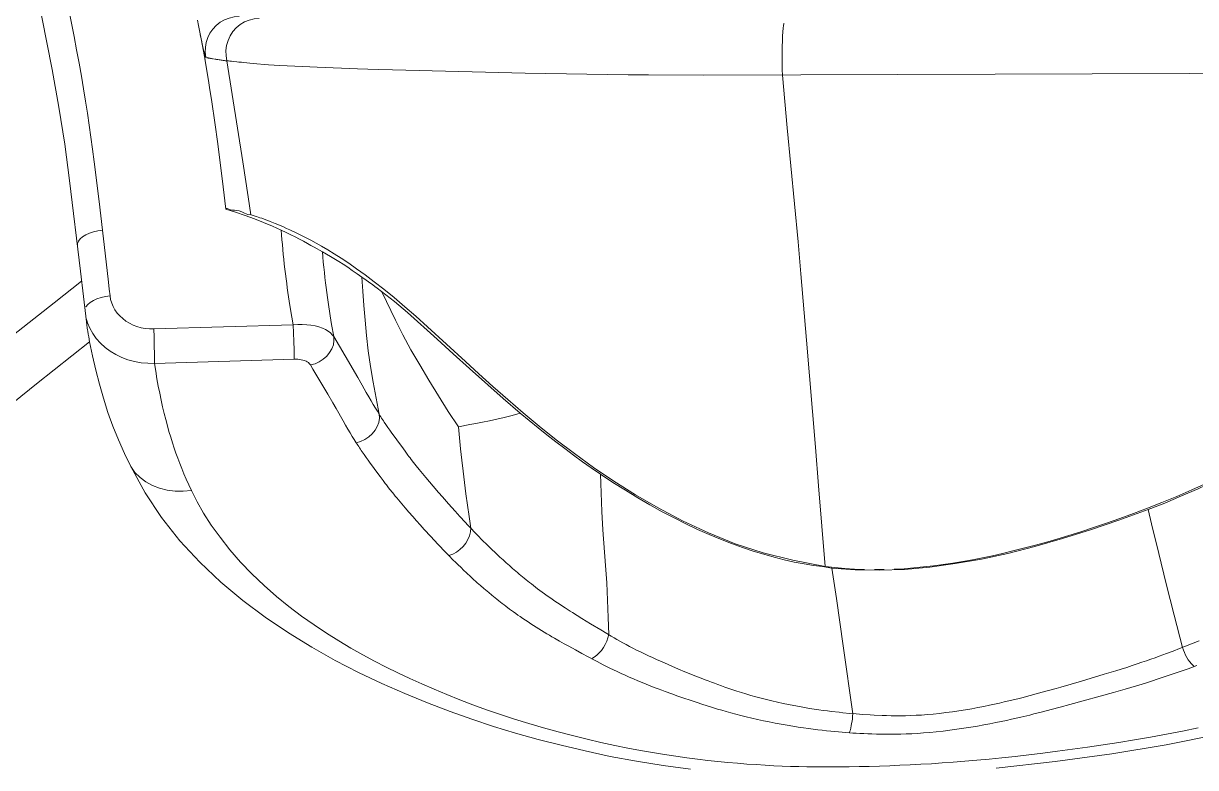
# Model space of a CAD drawing. Header units: inches. Extents: x 160917 to 162189, y -51061 to -50161.
# Drawn here: x 161580.7 to 161594.64, y -50535.64 to -50526.78 of the extents above; entities that cross this region are included whole.
import ezdxf

# ---------------------------------------------------------------- set-up
doc = ezdxf.new("R2010")
doc.units = ezdxf.units.IN
doc.header["$LTSCALE"] = 2
doc.header["$MEASUREMENT"] = 0
doc.layers.add('PRODUCT', color=1, linetype='CONTINUOUS', lineweight=15)
doc.layers.add('枕位', color=75, linetype='CONTINUOUS', lineweight=15)

msp = doc.modelspace()

# ---------------------------------------------------------------- linework, layer by layer
at = {"layer": 'PRODUCT', "linetype": 'ByBlock'}
for p, q in [((161582.799, -50526.919), (161582.809, -50526.966)), ((161582.808, -50526.965), (161582.856, -50527.221)), ((161582.809, -50526.966), (161582.816, -50527)), ((161582.865, -50527.183), (161582.867, -50527.185)), ((161582.867, -50527.185), (161582.871, -50527.186)), ((161582.921, -50527.198), (161582.927, -50527.199)), ((161582.933, -50527.2), (161582.95, -50527.203)), ((161582.95, -50527.203), (161582.955, -50527.204)), ((161582.972, -50527.207), (161582.978, -50527.208)), ((161583.117, -50527.227), (161583.307, -50528.428)), ((161583.611, -50527.274), (161583.747, -50527.282)), ((161583.747, -50527.282), (161584.191, -50527.302)), ((161584.191, -50527.302), (161584.67, -50527.322)), ((161581.118, -50527.779), (161581.037, -50527.331)), ((161584.67, -50527.322), (161584.917, -50527.331)), ((161584.917, -50527.331), (161585.084, -50527.336)), ((161585.084, -50527.336), (161586.663, -50527.373)), ((161586.663, -50527.373), (161587.89, -50527.394)), ((161587.89, -50527.394), (161588.133, -50527.396)), ((161588.133, -50527.396), (161588.787, -50527.399)), ((161588.787, -50527.399), (161594.569, -50527.379)), ((161589.781, -50528.026), (161589.724, -50527.397)), ((161594.569, -50527.379), (161595.327, -50527.372)), ((161581.537, -50528.428), (161581.595, -50528.901)), ((161581.374, -50529.73), (161581.245, -50528.651)), ((161581.595, -50528.901), (161581.669, -50529.517)), ((161581.48, -50529.277), (161581.529, -50529.261)), ((161584.253, -50529.5), (161584.155, -50529.444)), ((161581.409, -50530.031), (161581.374, -50529.73)), ((161584.722, -50529.8), (161584.774, -50529.837)), ((161590.009, -50530.553), (161589.944, -50529.763)), ((161584.774, -50529.837), (161584.799, -50529.856)), ((161581.436, -50530.265), (161581.409, -50530.031)), ((161581.672, -50530.031), (161581.726, -50530.024)), ((161585.12, -50530.312), (161584.958, -50529.976)), ((161585.108, -50530.092), (161585.264, -50530.223)), ((161583.89, -50530.279), (161583.866, -50530.137)), ((161581.449, -50530.368), (161581.436, -50530.265)), ((161582.245, -50530.418), (161583.906, -50530.368)), ((161583.906, -50530.368), (161583.89, -50530.279)), ((161583.91, -50530.465), (161583.906, -50530.368)), ((161584.386, -50530.509), (161584.361, -50530.363)), ((161582.249, -50530.515), (161582.245, -50530.418)), ((161582.252, -50530.618), (161582.249, -50530.515)), ((161583.913, -50530.568), (161583.91, -50530.465)), ((161584.386, -50530.509), (161584.59, -50530.854)), ((161581.611, -50530.587), (161581.666, -50530.638)), ((161582.256, -50530.827), (161583.917, -50530.776)), ((161584.59, -50530.854), (161584.633, -50530.926)), ((161584.633, -50530.926), (161584.672, -50530.994)), ((161584.315, -50531.192), (161584.377, -50531.298)), ((161584.773, -50531.173), (161584.803, -50531.225)), ((161584.377, -50531.298), (161584.414, -50531.363)), ((161584.803, -50531.225), (161584.831, -50531.273)), ((161584.831, -50531.273), (161584.857, -50531.317)), ((161584.857, -50531.317), (161584.882, -50531.359)), ((161586.402, -50531.244), (161586.606, -50531.421)), ((161584.414, -50531.363), (161584.497, -50531.509)), ((161584.882, -50531.359), (161584.906, -50531.397)), ((161584.906, -50531.397), (161584.937, -50531.448)), ((161584.497, -50531.509), (161584.527, -50531.561)), ((161584.527, -50531.561), (161584.555, -50531.609)), ((161584.555, -50531.609), (161584.582, -50531.654)), ((161585.008, -50531.556), (161585.031, -50531.589)), ((161585.031, -50531.589), (161585.055, -50531.622)), ((161585.055, -50531.622), (161585.079, -50531.657)), ((161586.006, -50531.556), (161585.87, -50531.581)), ((161584.582, -50531.654), (161584.607, -50531.696)), ((161584.607, -50531.696), (161584.631, -50531.735)), ((161584.631, -50531.735), (161584.654, -50531.771)), ((161585.079, -50531.657), (161585.105, -50531.692)), ((161585.105, -50531.692), (161585.17, -50531.781)), ((161584.748, -50531.912), (161584.772, -50531.946)), ((161585.245, -50531.885), (161585.269, -50531.918)), ((161584.772, -50531.946), (161584.796, -50531.98)), ((161584.796, -50531.98), (161584.822, -50532.015)), ((161584.822, -50532.015), (161584.835, -50532.033)), ((161584.835, -50532.033), (161584.9, -50532.12)), ((161584.9, -50532.12), (161584.938, -50532.172)), ((161584.938, -50532.172), (161584.975, -50532.222)), ((161584.975, -50532.222), (161585, -50532.255)), ((161585.525, -50532.237), (161585.568, -50532.288)), ((161585.568, -50532.288), (161585.634, -50532.364)), ((161590.231, -50533.243), (161590.153, -50532.283)), ((161585.634, -50532.364), (161585.679, -50532.416)), ((161585.679, -50532.416), (161585.751, -50532.497)), ((161585.96, -50532.379), (161585.997, -50532.651)), ((161585.196, -50532.499), (161585.238, -50532.548)), ((161585.238, -50532.548), (161585.282, -50532.599)), ((161585.282, -50532.599), (161585.326, -50532.649)), ((161585.751, -50532.497), (161585.831, -50532.586)), ((161585.831, -50532.586), (161585.888, -50532.65)), ((161585.326, -50532.649), (161585.371, -50532.7)), ((161585.371, -50532.7), (161585.416, -50532.75)), ((161585.416, -50532.75), (161585.464, -50532.802)), ((161585.888, -50532.65), (161585.95, -50532.717)), ((161585.997, -50532.651), (161586.016, -50532.787)), ((161585.464, -50532.802), (161585.541, -50532.887)), ((161585.541, -50532.887), (161585.627, -50532.979)), ((161586.016, -50532.787), (161586.067, -50532.841)), ((161586.067, -50532.841), (161586.115, -50532.89)), ((161586.205, -50532.98), (161586.247, -50533.021)), ((161585.757, -50533.115), (161585.809, -50533.167)), ((161586.364, -50533.132), (161586.401, -50533.166)), ((161586.401, -50533.166), (161586.439, -50533.2)), ((161594.201, -50533.09), (161594.29, -50533.452)), ((161586.439, -50533.2), (161586.476, -50533.234)), ((161586.476, -50533.234), (161586.515, -50533.267)), ((161586.515, -50533.267), (161586.553, -50533.301)), ((161590.366, -50533.624), (161590.311, -50533.264)), ((161590.818, -50533.281), (161590.935, -50533.28)), ((161585.972, -50533.325), (161586.014, -50533.364)), ((161586.23, -50533.553), (161586.269, -50533.585)), ((161586.269, -50533.585), (161586.309, -50533.618)), ((161594.29, -50533.452), (161594.384, -50533.825)), ((161590.449, -50534.187), (161590.366, -50533.624)), ((161587.284, -50533.828), (161587.339, -50533.862)), ((161587.339, -50533.862), (161587.443, -50533.925)), ((161594.384, -50533.825), (161594.483, -50534.207)), ((161587.443, -50533.925), (161587.565, -50533.999)), ((161587.565, -50533.999), (161587.689, -50534.073)), ((161587.071, -50534.132), (161587.128, -50534.164)), ((161594.447, -50534.221), (161594.682, -50534.128)), ((161587.128, -50534.164), (161587.183, -50534.194)), ((161587.183, -50534.194), (161587.261, -50534.237)), ((161587.261, -50534.237), (161587.337, -50534.278)), ((161587.337, -50534.278), (161587.487, -50534.358)), ((161590.563, -50534.996), (161590.449, -50534.187)), ((161594.372, -50534.25), (161594.447, -50534.221)), ((161588.32, -50534.392), (161588.408, -50534.43)), ((161594.55, -50534.461), (161594.654, -50534.423)), ((161588.408, -50534.43), (161588.49, -50534.465)), ((161588.49, -50534.465), (161588.565, -50534.497)), ((161588.565, -50534.497), (161588.636, -50534.525)), ((161588.636, -50534.525), (161588.704, -50534.553)), ((161593.282, -50534.607), (161593.552, -50534.527)), ((161593.552, -50534.527), (161593.689, -50534.485)), ((161594.289, -50534.551), (161594.384, -50534.519)), ((161594.384, -50534.519), (161594.47, -50534.489)), ((161594.47, -50534.489), (161594.55, -50534.461)), ((161592.875, -50534.724), (161592.981, -50534.694)), ((161588.408, -50534.76), (161588.482, -50534.787)), ((161588.482, -50534.787), (161588.553, -50534.812)), ((161588.553, -50534.812), (161588.625, -50534.836)), ((161588.625, -50534.836), (161588.699, -50534.86)), ((161592.673, -50534.779), (161592.772, -50534.752)), ((161592.772, -50534.752), (161592.875, -50534.724)), ((161593.142, -50534.888), (161593.662, -50534.744)), ((161593.662, -50534.744), (161593.802, -50534.704)), ((161588.699, -50534.86), (161588.777, -50534.886)), ((161592.82, -50534.973), (161592.923, -50534.947)), ((161592.923, -50534.947), (161593.03, -50534.918)), ((161593.03, -50534.918), (161593.142, -50534.888)), ((161590.525, -50534.992), (161590.601, -50534.999)), ((161590.197, -50535.628), (161590.401, -50535.627))]:
    msp.add_line(p, q, dxfattribs=at)
for points in [[(161581.037, -50527.331), (161580.614, -50525.175), (161580.539, -50524.777)], [(161580.886, -50524.843), (161580.919, -50525.02), (161581.297, -50526.937)], [(161582.767, -50526.744), (161582.779, -50526.807), (161582.789, -50526.866), (161582.808, -50526.965)], [(161583.26, -50526.701), (161583.201, -50526.705), (161583.143, -50526.718), (161583.087, -50526.74), (161583.036, -50526.769), (161582.989, -50526.806), (161582.948, -50526.849), (161582.914, -50526.898), (161582.888, -50526.951), (161582.87, -50527.008), (161582.86, -50527.066), (161582.859, -50527.126), (161582.867, -50527.185)], [(161583.501, -50526.724), (161583.441, -50526.729), (161583.382, -50526.742), (161583.327, -50526.765), (161583.275, -50526.796), (161583.228, -50526.835), (161583.188, -50526.88), (161583.155, -50526.931), (161583.129, -50526.987), (161583.113, -50527.045), (161583.105, -50527.106), (161583.107, -50527.167), (161583.117, -50527.227)], [(161589.745, -50526.783), (161589.741, -50526.789), (161589.737, -50526.809), (161589.733, -50526.839), (161589.729, -50526.881), (161589.726, -50526.932), (161589.724, -50526.991), (161589.722, -50527.056), (161589.721, -50527.125), (161589.721, -50527.196), (161589.721, -50527.266), (161589.722, -50527.334), (161589.724, -50527.397)], [(161581.297, -50526.937), (161581.328, -50527.098), (161581.357, -50527.256), (161581.385, -50527.41), (161581.411, -50527.56), (161581.435, -50527.706)], [(161582.817, -50527.007), (161582.825, -50527.044), (161582.832, -50527.076), (161582.839, -50527.103), (161582.845, -50527.125), (161582.85, -50527.144), (161582.854, -50527.159), (161582.858, -50527.17), (161582.862, -50527.178), (161582.865, -50527.183)], [(161582.852, -50527.204), (161582.896, -50527.46), (161582.91, -50527.544)], [(161582.876, -50527.188), (161582.882, -50527.19), (161582.887, -50527.191), (161582.892, -50527.192), (161582.898, -50527.194), (161582.903, -50527.195), (161582.909, -50527.196), (161582.915, -50527.197), (161582.944, -50527.202)], [(161582.967, -50527.206), (161582.984, -50527.209), (161582.991, -50527.21), (161582.998, -50527.212), (161583.006, -50527.213), (161583.024, -50527.216)], [(161583.024, -50527.216), (161583.034, -50527.217), (161583.046, -50527.219), (161583.058, -50527.22), (161583.072, -50527.222), (161583.086, -50527.224), (161583.101, -50527.226), (161583.117, -50527.227)], [(161583.117, -50527.227), (161583.133, -50527.228), (161583.15, -50527.23), (161583.169, -50527.231), (161583.189, -50527.234), (161583.234, -50527.239)], [(161583.234, -50527.239), (161583.259, -50527.242), (161583.288, -50527.245), (161583.319, -50527.249), (161583.353, -50527.252), (161583.39, -50527.256), (161583.43, -50527.26), (161583.473, -50527.264)], [(161583.473, -50527.264), (161583.565, -50527.271), (161583.611, -50527.274)], [(161582.91, -50527.544), (161582.937, -50527.714), (161582.973, -50527.962), (161583.007, -50528.214)], [(161581.435, -50527.706), (161581.458, -50527.852), (161581.479, -50527.994), (161581.498, -50528.134), (161581.518, -50528.278), (161581.537, -50528.428)], [(161581.245, -50528.651), (161581.187, -50528.22), (161581.118, -50527.779)], [(161589.944, -50529.763), (161589.911, -50529.383), (161589.781, -50528.026)], [(161583.007, -50528.214), (161583.072, -50528.727), (161583.105, -50528.991)], [(161583.307, -50528.428), (161583.37, -50528.845), (161583.401, -50529.058)], [(161583.105, -50528.991), (161583.108, -50528.985), (161583.12, -50528.986), (161583.138, -50528.992), (161583.159, -50528.999), (161583.181, -50529.003), (161583.205, -50529.004), (161583.231, -50529.007), (161583.26, -50529.014), (161583.292, -50529.026), (161583.326, -50529.041), (161583.363, -50529.055), (161583.401, -50529.058)], [(161583.105, -50528.991), (161583.22, -50529.028), (161583.332, -50529.067), (161583.443, -50529.108), (161583.552, -50529.151), (161583.659, -50529.196), (161583.763, -50529.243)], [(161583.401, -50529.058), (161583.417, -50529.063), (161583.451, -50529.074)], [(161583.451, -50529.074), (161583.469, -50529.08), (161583.489, -50529.087), (161583.509, -50529.094), (161583.531, -50529.101)], [(161583.531, -50529.101), (161583.578, -50529.119), (161583.603, -50529.128), (161583.63, -50529.139)], [(161581.529, -50529.261), (161581.582, -50529.249), (161581.636, -50529.241)], [(161583.63, -50529.139), (161583.689, -50529.162), (161583.72, -50529.175)], [(161583.72, -50529.175), (161583.788, -50529.204), (161583.826, -50529.221), (161583.866, -50529.239)], [(161584.155, -50529.444), (161584.116, -50529.423), (161584.074, -50529.399), (161584.029, -50529.375), (161583.98, -50529.349), (161583.929, -50529.323), (161583.876, -50529.297), (161583.821, -50529.27), (161583.763, -50529.243)], [(161583.866, -50530.137), (161583.85, -50530.036), (161583.842, -50529.983), (161583.834, -50529.93), (161583.827, -50529.876), (161583.819, -50529.82), (161583.812, -50529.763), (161583.805, -50529.706), (161583.798, -50529.648), (161583.792, -50529.589), (161583.786, -50529.531), (161583.781, -50529.472), (161583.776, -50529.413), (161583.771, -50529.356), (161583.767, -50529.299), (161583.763, -50529.243)], [(161583.866, -50529.239), (161583.954, -50529.281), (161584.004, -50529.305), (161584.057, -50529.332), (161584.114, -50529.362), (161584.176, -50529.396), (161584.243, -50529.434), (161584.315, -50529.476), (161584.393, -50529.524), (161584.476, -50529.577), (161584.565, -50529.635), (161584.659, -50529.701), (161584.761, -50529.775), (161584.869, -50529.856), (161584.984, -50529.946), (161585.104, -50530.045), (161585.232, -50530.153), (161585.365, -50530.267), (161585.504, -50530.391)], [(161581.337, -50529.43), (161581.338, -50529.402), (161581.349, -50529.374), (161581.369, -50529.347), (161581.399, -50529.321), (161581.436, -50529.298), (161581.48, -50529.277)], [(161581.669, -50529.517), (161581.708, -50529.861), (161581.717, -50529.943), (161581.726, -50530.024)], [(161584.253, -50529.5), (161584.301, -50529.526), (161584.349, -50529.554), (161584.448, -50529.615)], [(161584.361, -50530.363), (161584.344, -50530.261), (161584.336, -50530.208), (161584.327, -50530.154), (161584.319, -50530.099), (161584.311, -50530.042), (161584.303, -50529.985), (161584.295, -50529.926), (161584.288, -50529.867), (161584.281, -50529.806), (161584.275, -50529.744), (161584.269, -50529.683), (161584.263, -50529.622), (161584.258, -50529.561), (161584.253, -50529.5)], [(161584.448, -50529.615), (161584.499, -50529.647), (161584.553, -50529.683), (161584.608, -50529.722), (161584.666, -50529.762), (161584.722, -50529.8)], [(161584.722, -50529.8), (161584.733, -50529.967), (161584.745, -50530.138), (161584.759, -50530.314), (161584.776, -50530.494), (161584.798, -50530.677), (161584.824, -50530.863), (161584.855, -50531.05), (161584.89, -50531.24), (161584.928, -50531.433)], [(161584.799, -50529.856), (161584.85, -50529.894), (161584.876, -50529.913), (161584.903, -50529.934), (161585.108, -50530.092)], [(161581.439, -50530.153), (161581.46, -50530.126), (161581.489, -50530.101), (161581.527, -50530.078), (161581.57, -50530.058)], [(161581.57, -50530.058), (161581.619, -50530.042), (161581.672, -50530.031)], [(161581.726, -50530.024), (161581.733, -50530.068), (161581.746, -50530.11), (161581.762, -50530.151), (161581.784, -50530.19), (161581.811, -50530.228), (161581.842, -50530.263), (161581.876, -50530.295), (161581.914, -50530.324), (161581.956, -50530.35), (161582, -50530.371), (161582.046, -50530.389), (161582.094, -50530.403), (161582.143, -50530.413), (161582.194, -50530.418), (161582.245, -50530.418)], [(161585.264, -50530.223), (161585.618, -50530.539), (161585.809, -50530.714), (161586.003, -50530.889), (161586.402, -50531.244)], [(161581.437, -50530.274), (161581.438, -50530.277), (161581.457, -50530.344), (161581.485, -50530.41), (161581.52, -50530.473), (161581.562, -50530.532), (161581.611, -50530.587)], [(161581.457, -50530.427), (161581.454, -50530.409), (161581.449, -50530.368)], [(161583.906, -50530.368), (161583.959, -50530.365), (161584.012, -50530.365), (161584.065, -50530.367), (161584.116, -50530.373), (161584.165, -50530.382), (161584.21, -50530.393), (161584.252, -50530.408), (161584.289, -50530.425), (161584.321, -50530.444), (161584.348, -50530.464), (161584.37, -50530.486), (161584.386, -50530.509)], [(161585.87, -50531.581), (161585.749, -50531.398), (161585.632, -50531.212), (161585.518, -50531.026), (161585.41, -50530.845), (161585.304, -50530.665), (161585.207, -50530.486), (161585.12, -50530.312)], [(161581.483, -50530.57), (161581.473, -50530.513), (161581.467, -50530.481), (161581.46, -50530.446), (161581.457, -50530.427)], [(161584.111, -50530.846), (161584.164, -50530.831), (161584.215, -50530.809), (161584.262, -50530.778), (161584.304, -50530.741), (161584.338, -50530.699), (161584.364, -50530.653), (161584.382, -50530.605), (161584.389, -50530.556), (161584.386, -50530.509)], [(161585.504, -50530.391), (161585.955, -50530.804), (161586.113, -50530.951), (161586.28, -50531.103), (161586.456, -50531.258), (161586.639, -50531.416), (161586.831, -50531.575), (161587.034, -50531.737), (161587.249, -50531.901), (161587.478, -50532.065), (161587.72, -50532.229), (161587.975, -50532.391), (161588.246, -50532.548), (161588.537, -50532.7), (161588.844, -50532.845), (161589.163, -50532.973), (161589.494, -50533.08), (161589.848, -50533.17), (161590.231, -50533.243)], [(161581.973, -50532.056), (161581.896, -50531.899), (161581.825, -50531.738), (161581.76, -50531.575), (161581.701, -50531.41), (161581.648, -50531.242), (161581.6, -50531.075), (161581.557, -50530.907), (161581.518, -50530.739), (161581.483, -50530.57)], [(161581.666, -50530.638), (161581.727, -50530.683), (161581.793, -50530.723), (161581.864, -50530.757), (161581.938, -50530.784), (161582.015, -50530.805), (161582.094, -50530.819), (161582.175, -50530.826), (161582.256, -50530.827)], [(161582.256, -50530.827), (161582.256, -50530.796), (161582.255, -50530.758), (161582.254, -50530.716), (161582.252, -50530.618)], [(161583.917, -50530.776), (161583.916, -50530.746), (161583.916, -50530.708), (161583.915, -50530.665), (161583.913, -50530.568)], [(161590.153, -50532.283), (161590.117, -50531.824), (161590.009, -50530.553)], [(161583.917, -50530.776), (161583.939, -50530.776), (161583.96, -50530.777), (161583.981, -50530.78), (161584.001, -50530.784), (161584.021, -50530.788), (161584.04, -50530.794), (161584.057, -50530.801), (161584.072, -50530.809), (161584.085, -50530.818), (161584.095, -50530.827), (161584.104, -50530.836), (161584.111, -50530.846)], [(161582.256, -50530.827), (161582.269, -50530.92), (161582.284, -50531.01), (161582.299, -50531.098), (161582.316, -50531.183), (161582.333, -50531.265), (161582.351, -50531.344), (161582.37, -50531.422), (161582.389, -50531.497), (161582.408, -50531.569), (161582.427, -50531.639), (161582.447, -50531.707), (161582.467, -50531.772), (161582.487, -50531.835), (161582.509, -50531.896), (161582.531, -50531.957), (161582.554, -50532.018), (161582.578, -50532.079), (161582.604, -50532.141), (161582.633, -50532.205), (161582.663, -50532.271), (161582.696, -50532.338)], [(161584.111, -50530.846), (161584.14, -50530.895), (161584.315, -50531.192)], [(161584.672, -50530.994), (161584.725, -50531.088), (161584.773, -50531.173)], [(161601.541, -50531.353), (161601.351, -50531.668), (161601.137, -50531.976), (161600.891, -50532.274), (161600.62, -50532.557), (161600.327, -50532.828), (161600.004, -50533.092), (161599.65, -50533.351), (161599.268, -50533.602), (161598.867, -50533.84), (161598.451, -50534.062), (161598.014, -50534.268), (161597.553, -50534.461), (161597.07, -50534.641), (161596.568, -50534.809), (161596.038, -50534.967), (161595.482, -50535.112), (161594.902, -50535.245), (161594.29, -50535.365), (161593.645, -50535.472), (161592.97, -50535.566), (161592.266, -50535.645)], [(161584.654, -50531.771), (161584.706, -50531.756), (161584.757, -50531.733), (161584.804, -50531.703), (161584.845, -50531.666), (161584.879, -50531.623), (161584.905, -50531.577), (161584.922, -50531.529), (161584.93, -50531.481), (161584.928, -50531.433)], [(161584.937, -50531.448), (161584.947, -50531.463), (161584.956, -50531.479), (161584.966, -50531.494), (161584.977, -50531.509), (161584.987, -50531.525), (161585.008, -50531.556)], [(161586.416, -50531.47), (161586.24, -50531.511), (161586.157, -50531.528), (161586.079, -50531.542), (161586.006, -50531.556)], [(161586.606, -50531.421), (161586.509, -50531.446), (161586.416, -50531.47)], [(161586.606, -50531.421), (161586.712, -50531.507), (161586.817, -50531.594), (161586.923, -50531.679), (161587.03, -50531.761), (161587.135, -50531.841), (161587.241, -50531.92), (161587.346, -50531.997), (161587.451, -50532.072), (161587.559, -50532.144)], [(161585.87, -50531.581), (161585.881, -50531.713), (161585.894, -50531.845), (161585.91, -50531.977), (161585.926, -50532.11), (161585.96, -50532.379)], [(161584.654, -50531.771), (161584.664, -50531.787), (161584.674, -50531.802), (161584.684, -50531.818), (161584.694, -50531.833), (161584.704, -50531.849), (161584.715, -50531.864), (161584.726, -50531.88), (161584.748, -50531.912)], [(161594.077, -50532.565), (161594.275, -50532.489), (161594.473, -50532.405), (161594.669, -50532.319), (161594.869, -50532.226), (161595.07, -50532.13), (161595.268, -50532.029), (161595.465, -50531.922), (161595.659, -50531.814), (161595.857, -50531.701)], [(161585.17, -50531.781), (161585.208, -50531.834), (161585.245, -50531.885)], [(161585.269, -50531.918), (161585.282, -50531.935), (161585.295, -50531.952), (161585.309, -50531.97), (161585.337, -50532.007)], [(161585.337, -50532.007), (161585.353, -50532.027), (161585.369, -50532.048), (161585.404, -50532.091)], [(161588.631, -50535.655), (161588.306, -50535.611), (161587.988, -50535.56), (161587.677, -50535.503), (161587.377, -50535.439), (161587.092, -50535.372), (161586.817, -50535.302), (161586.548, -50535.226), (161586.286, -50535.147), (161586.03, -50535.062), (161585.77, -50534.97), (161585.503, -50534.868), (161585.233, -50534.756), (161584.959, -50534.635), (161584.683, -50534.504), (161584.405, -50534.361), (161584.126, -50534.205), (161583.848, -50534.035), (161583.573, -50533.849), (161583.304, -50533.648), (161583.043, -50533.429), (161582.794, -50533.192), (161582.557, -50532.937), (161582.339, -50532.661), (161582.144, -50532.366), (161581.973, -50532.056)], [(161581.973, -50532.056), (161582.022, -50532.125), (161582.083, -50532.186), (161582.152, -50532.238), (161582.23, -50532.281), (161582.315, -50532.314), (161582.405, -50532.337), (161582.5, -50532.349), (161582.597, -50532.349), (161582.696, -50532.338)], [(161585.404, -50532.091), (161585.422, -50532.114), (161585.462, -50532.162)], [(161585.462, -50532.162), (161585.482, -50532.187), (161585.525, -50532.237)], [(161587.559, -50532.144), (161587.708, -50532.243), (161587.856, -50532.337), (161588.003, -50532.427), (161588.148, -50532.512), (161588.292, -50532.592), (161588.435, -50532.667), (161588.577, -50532.737), (161588.716, -50532.803), (161588.852, -50532.863), (161588.986, -50532.919), (161589.118, -50532.971), (161589.248, -50533.017), (161589.376, -50533.06), (161589.502, -50533.099), (161589.625, -50533.133), (161589.747, -50533.164), (161589.866, -50533.191), (161589.982, -50533.214), (161590.094, -50533.232), (161590.203, -50533.246), (161590.311, -50533.264)], [(161587.62, -50533.231), (161587.59, -50532.806), (161587.577, -50532.588), (161587.567, -50532.367), (161587.559, -50532.144)], [(161585, -50532.255), (161585.013, -50532.272), (161585.04, -50532.307)], [(161585.04, -50532.307), (161585.055, -50532.326), (161585.085, -50532.365)], [(161591.053, -50533.276), (161591.171, -50533.27), (161591.288, -50533.261), (161591.404, -50533.25), (161591.521, -50533.237), (161591.637, -50533.222), (161591.753, -50533.205), (161591.869, -50533.185), (161591.985, -50533.164), (161592.103, -50533.141), (161592.222, -50533.116), (161592.343, -50533.089), (161592.466, -50533.059), (161592.592, -50533.028), (161592.721, -50532.993), (161592.854, -50532.957), (161592.99, -50532.917), (161593.131, -50532.875), (161593.276, -50532.83), (161593.425, -50532.781), (161593.58, -50532.73), (161593.738, -50532.674), (161593.901, -50532.615), (161594.068, -50532.551), (161594.24, -50532.483), (161594.416, -50532.411), (161594.596, -50532.332), (161594.78, -50532.249)], [(161582.696, -50532.338), (161582.761, -50532.473), (161582.839, -50532.611), (161582.93, -50532.752), (161583.034, -50532.897), (161583.151, -50533.046), (161583.277, -50533.191), (161583.413, -50533.333), (161583.559, -50533.471), (161583.706, -50533.601), (161583.854, -50533.722), (161584.003, -50533.834), (161584.152, -50533.939), (161584.299, -50534.038), (161584.446, -50534.129), (161584.591, -50534.215), (161584.733, -50534.296), (161584.872, -50534.37), (161585.012, -50534.442), (161585.151, -50534.511), (161585.291, -50534.577), (161585.434, -50534.641), (161585.581, -50534.705), (161585.731, -50534.768), (161585.885, -50534.83), (161586.043, -50534.89), (161586.204, -50534.948), (161586.369, -50535.005), (161586.538, -50535.06), (161586.709, -50535.113), (161586.882, -50535.164), (161587.055, -50535.212), (161587.229, -50535.257), (161587.4, -50535.299), (161587.566, -50535.337), (161587.729, -50535.373), (161587.886, -50535.405), (161588.036, -50535.433), (161588.18, -50535.459), (161588.32, -50535.481), (161588.455, -50535.502), (161588.586, -50535.52), (161588.713, -50535.537), (161588.837, -50535.552), (161588.958, -50535.564), (161589.076, -50535.576), (161589.191, -50535.586), (161589.303, -50535.595), (161589.412, -50535.602), (161589.518, -50535.609), (161589.622, -50535.614), (161589.723, -50535.618), (161589.822, -50535.622), (161589.919, -50535.624), (161590.013, -50535.626), (161590.106, -50535.627), (161590.197, -50535.628)], [(161585.085, -50532.365), (161585.102, -50532.385), (161585.119, -50532.406), (161585.137, -50532.428), (161585.156, -50532.451), (161585.196, -50532.499)], [(161590.311, -50533.264), (161590.59, -50533.284), (161590.879, -50533.289), (161591.175, -50533.28), (161591.478, -50533.253), (161591.781, -50533.21), (161592.093, -50533.155), (161592.407, -50533.088), (161592.728, -50533.006), (161593.055, -50532.912), (161593.388, -50532.809), (161593.728, -50532.693), (161594.077, -50532.565)], [(161594.077, -50532.565), (161594.117, -50532.737), (161594.201, -50533.09)], [(161585.95, -50532.717), (161585.982, -50532.752), (161586.016, -50532.787)], [(161585.757, -50533.115), (161585.803, -50533.098), (161585.847, -50533.074), (161585.888, -50533.043), (161585.925, -50533.007), (161585.957, -50532.967), (161585.982, -50532.924), (161586.001, -50532.879), (161586.012, -50532.833), (161586.016, -50532.788)], [(161585.627, -50532.979), (161585.657, -50533.011), (161585.689, -50533.045), (161585.757, -50533.115)], [(161586.115, -50532.89), (161586.138, -50532.914), (161586.161, -50532.937), (161586.205, -50532.98)], [(161586.247, -50533.021), (161586.268, -50533.041), (161586.307, -50533.079)], [(161585.809, -50533.167), (161585.834, -50533.192), (161585.858, -50533.216), (161585.905, -50533.262)], [(161586.307, -50533.079), (161586.326, -50533.097), (161586.364, -50533.132)], [(161585.905, -50533.262), (161585.928, -50533.284), (161585.972, -50533.325)], [(161586.553, -50533.301), (161586.573, -50533.317), (161586.593, -50533.334), (161586.613, -50533.351), (161586.633, -50533.368), (161586.653, -50533.384), (161586.674, -50533.401), (161586.696, -50533.418), (161586.717, -50533.435), (161586.739, -50533.452), (161586.787, -50533.489)], [(161587.658, -50534.054), (161587.653, -50533.851), (161587.645, -50533.646), (161587.634, -50533.44), (161587.62, -50533.231)], [(161590.231, -50533.243), (161590.348, -50533.256), (161590.465, -50533.267), (161590.582, -50533.275), (161590.7, -50533.28)], [(161586.014, -50533.364), (161586.034, -50533.383), (161586.055, -50533.402), (161586.074, -50533.42), (161586.094, -50533.437), (161586.114, -50533.454), (161586.133, -50533.471), (161586.172, -50533.504)], [(161586.172, -50533.504), (161586.191, -50533.52), (161586.23, -50533.553)], [(161586.787, -50533.489), (161586.812, -50533.508), (161586.839, -50533.528), (161586.867, -50533.549), (161586.896, -50533.57), (161586.926, -50533.592), (161586.956, -50533.613), (161586.987, -50533.634), (161587.018, -50533.655), (161587.048, -50533.676), (161587.079, -50533.697), (161587.109, -50533.717), (161587.14, -50533.736), (161587.199, -50533.774)], [(161586.309, -50533.618), (161586.329, -50533.634), (161586.35, -50533.651), (161586.371, -50533.667), (161586.392, -50533.683), (161586.413, -50533.7), (161586.435, -50533.716), (161586.479, -50533.75)], [(161586.479, -50533.75), (161586.502, -50533.767), (161586.526, -50533.784), (161586.552, -50533.803), (161586.578, -50533.822), (161586.606, -50533.841), (161586.636, -50533.862), (161586.667, -50533.883), (161586.698, -50533.904), (161586.73, -50533.925), (161586.762, -50533.945), (161586.794, -50533.966), (161586.826, -50533.986), (161586.858, -50534.006), (161586.89, -50534.025), (161586.921, -50534.044), (161586.952, -50534.062), (161586.983, -50534.081), (161587.013, -50534.098), (161587.071, -50534.132)], [(161587.199, -50533.774), (161587.228, -50533.793), (161587.284, -50533.828)], [(161587.455, -50534.341), (161587.486, -50534.323), (161587.516, -50534.3), (161587.545, -50534.273), (161587.571, -50534.242), (161587.595, -50534.208), (161587.616, -50534.171), (161587.634, -50534.133), (161587.648, -50534.094), (161587.658, -50534.054)], [(161587.689, -50534.073), (161587.721, -50534.092), (161587.755, -50534.112), (161587.79, -50534.132), (161587.826, -50534.152), (161587.864, -50534.173), (161587.904, -50534.195), (161587.946, -50534.217), (161587.99, -50534.239), (161588.035, -50534.261), (161588.082, -50534.284), (161588.13, -50534.306), (161588.178, -50534.328), (161588.226, -50534.35), (161588.32, -50534.392)], [(161593.689, -50534.485), (161593.755, -50534.464), (161593.821, -50534.444), (161593.884, -50534.424), (161593.945, -50534.404), (161594.002, -50534.384), (161594.057, -50534.366), (161594.109, -50534.347), (161594.158, -50534.33), (161594.205, -50534.313), (161594.25, -50534.297), (161594.292, -50534.281), (161594.372, -50534.25)], [(161594.624, -50534.434), (161594.606, -50534.418), (161594.588, -50534.399), (161594.57, -50534.378), (161594.553, -50534.353), (161594.537, -50534.327), (161594.521, -50534.299), (161594.507, -50534.269), (161594.494, -50534.239), (161594.483, -50534.207)], [(161587.487, -50534.358), (161587.52, -50534.376), (161587.555, -50534.394), (161587.592, -50534.413), (161587.631, -50534.433), (161587.671, -50534.453), (161587.714, -50534.474), (161587.758, -50534.495), (161587.805, -50534.516), (161587.853, -50534.538), (161587.903, -50534.56), (161587.953, -50534.582), (161588.003, -50534.603), (161588.054, -50534.624), (161588.104, -50534.644), (161588.152, -50534.663), (161588.199, -50534.682), (161588.245, -50534.699), (161588.288, -50534.716), (161588.33, -50534.731), (161588.408, -50534.76)], [(161588.704, -50534.553), (161588.738, -50534.566), (161588.807, -50534.593)], [(161593.802, -50534.704), (161593.871, -50534.683), (161593.938, -50534.663), (161594.005, -50534.643), (161594.068, -50534.623), (161594.128, -50534.604), (161594.184, -50534.586), (161594.289, -50534.551)], [(161588.807, -50534.593), (161588.842, -50534.606), (161588.879, -50534.62), (161588.917, -50534.634), (161588.957, -50534.648), (161588.998, -50534.663), (161589.041, -50534.678), (161589.086, -50534.694), (161589.133, -50534.71), (161589.183, -50534.727), (161589.236, -50534.743), (161589.291, -50534.761), (161589.349, -50534.778), (161589.408, -50534.795), (161589.47, -50534.811), (161589.534, -50534.828), (161589.599, -50534.844), (161589.665, -50534.859), (161589.732, -50534.874), (161589.798, -50534.887), (161589.862, -50534.9), (161589.926, -50534.911), (161589.987, -50534.922), (161590.046, -50534.932), (161590.102, -50534.94), (161590.156, -50534.948), (161590.208, -50534.956), (161590.259, -50534.962), (161590.307, -50534.968), (161590.399, -50534.979)], [(161592.981, -50534.694), (161593.037, -50534.678), (161593.282, -50534.607)], [(161590.912, -50535.018), (161590.964, -50535.019), (161591.018, -50535.02), (161591.074, -50535.021), (161591.131, -50535.02), (161591.19, -50535.02), (161591.251, -50535.018), (161591.314, -50535.015), (161591.38, -50535.012), (161591.449, -50535.007), (161591.519, -50535), (161591.594, -50534.993), (161591.67, -50534.983), (161591.747, -50534.973), (161591.825, -50534.961), (161591.903, -50534.949), (161591.978, -50534.936), (161592.05, -50534.922), (161592.12, -50534.909), (161592.186, -50534.895), (161592.248, -50534.882), (161592.308, -50534.869), (161592.364, -50534.856), (161592.419, -50534.843), (161592.471, -50534.83), (161592.523, -50534.817), (161592.573, -50534.805), (161592.673, -50534.779)], [(161588.777, -50534.886), (161588.818, -50534.899), (161588.905, -50534.926)], [(161588.905, -50534.926), (161588.953, -50534.94), (161589.003, -50534.955), (161589.056, -50534.97), (161589.111, -50534.985), (161589.17, -50535.001), (161589.231, -50535.017), (161589.295, -50535.033), (161589.361, -50535.049), (161589.429, -50535.065), (161589.498, -50535.08), (161589.568, -50535.094), (161589.64, -50535.108), (161589.71, -50535.122), (161589.779, -50535.133), (161589.847, -50535.144), (161589.912, -50535.155), (161589.974, -50535.164), (161590.033, -50535.172), (161590.09, -50535.179), (161590.145, -50535.186), (161590.198, -50535.192), (161590.249, -50535.198), (161590.299, -50535.203), (161590.347, -50535.208), (161590.393, -50535.212), (161590.437, -50535.216), (161590.48, -50535.22), (161590.562, -50535.226)], [(161590.399, -50534.979), (161590.443, -50534.984), (161590.525, -50534.992)], [(161592.666, -50535.012), (161592.717, -50534.999), (161592.82, -50534.973)], [(161590.522, -50535.223), (161590.527, -50535.205), (161590.533, -50535.186), (161590.538, -50535.163), (161590.544, -50535.139), (161590.548, -50535.113), (161590.553, -50535.085), (161590.557, -50535.056), (161590.56, -50535.026), (161590.563, -50534.996)], [(161590.562, -50535.226), (161590.603, -50535.228), (161590.647, -50535.231), (161590.693, -50535.233), (161590.74, -50535.235), (161590.79, -50535.237), (161590.842, -50535.238), (161590.896, -50535.239), (161590.952, -50535.24), (161591.01, -50535.24), (161591.07, -50535.24), (161591.132, -50535.238), (161591.197, -50535.236), (161591.263, -50535.234), (161591.332, -50535.23), (161591.404, -50535.225), (161591.478, -50535.219), (161591.555, -50535.212), (161591.635, -50535.203), (161591.718, -50535.193), (161591.8, -50535.181), (161591.882, -50535.169), (161591.965, -50535.156), (161592.044, -50535.143), (161592.12, -50535.129), (161592.192, -50535.115), (161592.262, -50535.102), (161592.327, -50535.088), (161592.389, -50535.075), (161592.449, -50535.062), (161592.506, -50535.05), (161592.56, -50535.037), (161592.666, -50535.012)], [(161590.601, -50534.999), (161590.64, -50535.002), (161590.68, -50535.005), (161590.767, -50535.011)], [(161590.767, -50535.011), (161590.814, -50535.013), (161590.912, -50535.018)], [(161590.757, -50535.622), (161590.878, -50535.619), (161591.001, -50535.615), (161591.123, -50535.61), (161591.246, -50535.605), (161591.371, -50535.598), (161591.498, -50535.591), (161591.625, -50535.582), (161591.757, -50535.572), (161591.894, -50535.561), (161592.036, -50535.549), (161592.182, -50535.535), (161592.335, -50535.52), (161592.493, -50535.503), (161592.656, -50535.485), (161592.824, -50535.465), (161592.997, -50535.443), (161593.174, -50535.419), (161593.354, -50535.394), (161593.539, -50535.367), (161593.725, -50535.338), (161593.914, -50535.307), (161594.105, -50535.274), (161594.294, -50535.239), (161594.483, -50535.203), (161594.67, -50535.164)], [(161590.401, -50535.627), (161590.518, -50535.626), (161590.636, -50535.625), (161590.757, -50535.622)]]:
    msp.add_lwpolyline(points, dxfattribs=at)
at = {"layer": '枕位', "linetype": 'ByBlock', "ltscale": 0.3}
for p, q in [((161581.483, -50530.57), (161580.851, -50531.072)), ((161580.851, -50531.072), (161580.192, -50531.6))]:
    msp.add_line(p, q, dxfattribs=at)
msp.add_lwpolyline([(161581.388, -50529.851), (161581.062, -50530.105), (161580.388, -50530.636)], dxfattribs=at)

doc.saveas('drawing.dxf')
